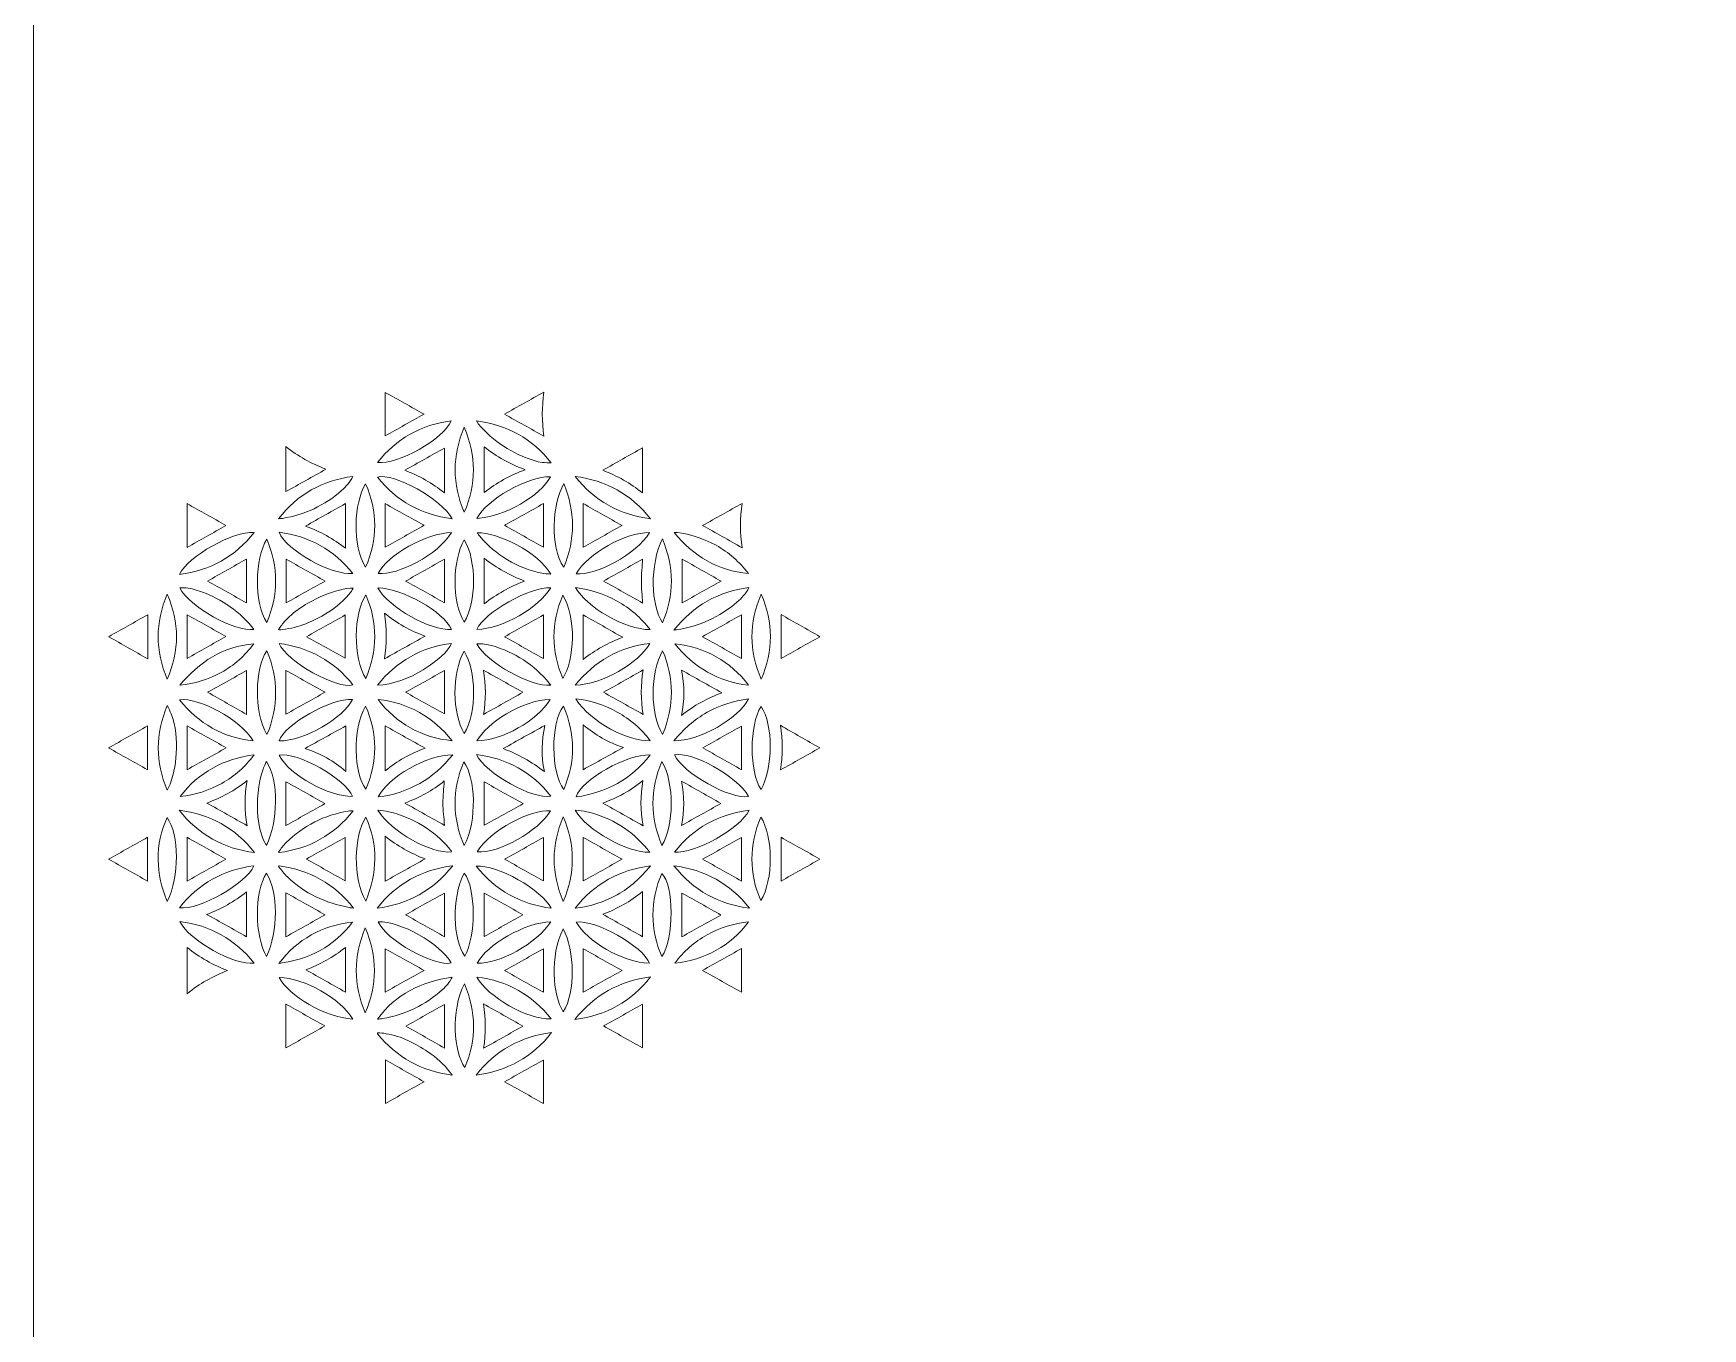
# Model space of a CAD drawing. Header units: millimetres. Extents: x -685 to 442, y -246 to 853.
# Drawn here: x -637.6 to -365.4, y -34.9 to 176.3 of the extents above; entities that cross this region are included whole.
import ezdxf

# ---------------------------------------------------------------- set-up
doc = ezdxf.new("R2010")
doc.units = ezdxf.units.MM
doc.header["$MEASUREMENT"] = 0
doc.layers.add('Layer 1', color=7, linetype='Continuous')

# ---------------------------------------------------------------- blocks, each defined once
blk = doc.blocks.new('block 220')
at = {"layer": 'Layer 1', "lineweight": 0}
for points, knots in [([(-580.26, 110.72), (-580.26, 113.1), (-580.26, 115.42), (-580.26, 117.8), (-578.13, 116.61), (-576.04, 115.45), (-573.91, 114.26), (-576.04, 113.07), (-578.13, 111.91), (-580.26, 110.72)], [0, 0, 0, 0, 1, 1, 1, 2, 2, 2, 3, 3, 3, 3]), ([(-560.81, 114.26), (-558.65, 115.45), (-556.56, 116.64), (-554.36, 117.86), (-554.73, 115.45), (-554.73, 113.1), (-554.36, 110.65), (-556.52, 111.88), (-558.65, 113.03), (-560.81, 114.26)], [0, 0, 0, 0, 1, 1, 1, 2, 2, 2, 3, 3, 3, 3]), ([(-581.52, 106.39), (-578.43, 110.26), (-574.44, 112.54), (-569.49, 113.17), (-570.75, 110.16), (-578.2, 105.96), (-581.52, 106.39)], [0, 0, 0, 0, 1, 1, 1, 2, 2, 2, 2]), ([(-567.36, 112.11), (-565.4, 107.44), (-565.37, 102.88), (-567.36, 98.25), (-569.35, 102.88), (-569.35, 107.48), (-567.36, 112.11)], [0, 0, 0, 0, 1, 1, 1, 2, 2, 2, 2]), ([(-565.37, 113.17), (-560.35, 112.51), (-556.29, 110.29), (-553.17, 106.32), (-554.16, 106.29), (-555.1, 106.42), (-555.96, 106.68), (-559.58, 107.81), (-562.64, 109.76), (-565.07, 112.7), (-565.17, 112.87), (-565.23, 113), (-565.37, 113.17)], [0, 0, 0, 0, 1, 1, 1, 2, 2, 2, 3, 3, 3, 4, 4, 4, 4]), ([(-596.44, 101.62), (-596.44, 104.07), (-596.44, 106.49), (-596.44, 108.97), (-594.45, 107.41), (-592.36, 106.19), (-589.93, 105.29), (-592.12, 104.04), (-594.25, 102.85), (-596.44, 101.62)], [0, 0, 0, 0, 1, 1, 1, 2, 2, 2, 3, 3, 3, 3]), ([(-564.1, 108.93), (-562.08, 107.31), (-559.91, 106.12), (-557.42, 105.2), (-559.91, 104.27), (-562.08, 103.08), (-564.1, 101.46), (-564.1, 103.97), (-564.1, 106.39), (-564.1, 108.93)], [0, 0, 0, 0, 1, 1, 1, 2, 2, 2, 3, 3, 3, 3]), ([(-570.58, 108.73), (-570.58, 106.29), (-570.58, 103.91), (-570.58, 101.42), (-572.58, 103.01), (-574.67, 104.2), (-577.07, 105.1), (-574.87, 106.32), (-572.74, 107.54), (-570.58, 108.73)], [0, 0, 0, 0, 1, 1, 1, 2, 2, 2, 3, 3, 3, 3]), ([(-538.28, 108.77), (-538.28, 106.32), (-538.28, 103.91), (-538.28, 101.42), (-540.27, 103.01), (-542.4, 104.2), (-544.79, 105.1), (-542.6, 106.35), (-540.47, 107.54), (-538.28, 108.77)], [0, 0, 0, 0, 1, 1, 1, 2, 2, 2, 3, 3, 3, 3]), ([(-585.51, 104.1), (-586.01, 103.14), (-586.64, 102.42), (-587.37, 101.79), (-590.16, 99.37), (-593.35, 97.85), (-597.01, 97.26), (-597.11, 97.26), (-597.21, 97.22), (-597.27, 97.22), (-597.37, 97.22), (-597.47, 97.22), (-597.67, 97.19), (-594.55, 101.19), (-590.53, 103.44), (-585.51, 104.1)], [0, 0, 0, 0, 1, 1, 1, 2, 2, 2, 3, 3, 3, 4, 4, 4, 5, 5, 5, 5]), ([(-569.35, 97.19), (-574.34, 97.85), (-578.4, 100.07), (-581.49, 103.97), (-578.93, 104.8), (-570.95, 100.33), (-569.35, 97.19)], [0, 0, 0, 0, 1, 1, 1, 2, 2, 2, 2]), ([(-565.3, 97.26), (-563.77, 100.27), (-557.09, 104.17), (-553.3, 104.04), (-554.93, 100.99), (-560.68, 97.52), (-565.3, 97.26)], [0, 0, 0, 0, 1, 1, 1, 2, 2, 2, 2]), ([(-536.98, 97.19), (-542.07, 97.85), (-546.12, 100.1), (-549.28, 104.1), (-544.23, 103.44), (-540.14, 101.19), (-536.98, 97.19)], [0, 0, 0, 0, 1, 1, 1, 2, 2, 2, 2]), ([(-583.45, 89.29), (-585.67, 92.86), (-585.38, 99.74), (-583.45, 102.91), (-581.52, 98.38), (-581.42, 93.85), (-583.45, 89.29)], [0, 0, 0, 0, 1, 1, 1, 2, 2, 2, 2]), ([(-551.14, 89.29), (-553.4, 92.82), (-553.03, 99.44), (-551.14, 102.95), (-549.25, 98.38), (-549.21, 93.88), (-551.14, 89.29)], [0, 0, 0, 0, 1, 1, 1, 2, 2, 2, 2]), ([(-612.56, 99.67), (-610.44, 98.48), (-608.34, 97.32), (-606.22, 96.1), (-608.34, 94.91), (-610.44, 93.72), (-612.56, 92.53), (-612.56, 94.94), (-612.56, 97.29), (-612.56, 99.67)], [0, 0, 0, 0, 1, 1, 1, 2, 2, 2, 3, 3, 3, 3]), ([(-586.74, 99.67), (-586.74, 97.22), (-586.74, 94.88), (-586.74, 92.39), (-588.73, 93.92), (-590.83, 95.14), (-593.25, 96), (-591.03, 97.26), (-588.9, 98.45), (-586.74, 99.67)], [0, 0, 0, 0, 1, 1, 1, 2, 2, 2, 3, 3, 3, 3]), ([(-580.26, 92.56), (-580.26, 94.94), (-580.26, 97.29), (-580.26, 99.67), (-578.13, 98.48), (-576.07, 97.32), (-573.91, 96.13), (-576.07, 94.91), (-578.13, 93.75), (-580.26, 92.56)], [0, 0, 0, 0, 1, 1, 1, 2, 2, 2, 3, 3, 3, 3]), ([(-560.78, 96.13), (-558.65, 97.32), (-556.56, 98.48), (-554.46, 99.67), (-554.46, 97.29), (-554.46, 94.97), (-554.46, 92.59), (-556.56, 93.75), (-558.65, 94.91), (-560.78, 96.13)], [0, 0, 0, 0, 1, 1, 1, 2, 2, 2, 3, 3, 3, 3]), ([(-541.63, 96.1), (-543.79, 94.91), (-545.86, 93.75), (-547.95, 92.59), (-547.95, 94.94), (-547.95, 97.26), (-547.95, 99.67), (-545.86, 98.48), (-543.79, 97.32), (-541.63, 96.1)], [0, 0, 0, 0, 1, 1, 1, 2, 2, 2, 3, 3, 3, 3]), ([(-528.51, 96.1), (-526.31, 97.32), (-524.22, 98.48), (-522.06, 99.7), (-522.42, 97.29), (-522.42, 94.91), (-522.06, 92.46), (-524.22, 93.72), (-526.34, 94.91), (-528.51, 96.1)], [0, 0, 0, 0, 1, 1, 1, 2, 2, 2, 3, 3, 3, 3]), ([(-601.6, 94.97), (-604.72, 91.04), (-608.77, 88.76), (-613.79, 88.13), (-612.33, 91.14), (-605.18, 95.17), (-601.6, 94.97)], [0, 0, 0, 0, 1, 1, 1, 2, 2, 2, 2]), ([(-599.57, 80.26), (-601.69, 83.76), (-601.5, 90.54), (-599.57, 93.88), (-597.64, 89.32), (-597.64, 84.82), (-599.57, 80.26)], [0, 0, 0, 0, 1, 1, 1, 2, 2, 2, 2]), ([(-585.51, 88.26), (-589.13, 88), (-596.24, 92), (-597.57, 95.01), (-592.65, 94.38), (-588.63, 92.16), (-585.51, 88.26)], [0, 0, 0, 0, 1, 1, 1, 2, 2, 2, 2]), ([(-569.45, 94.94), (-571.68, 91.3), (-578.16, 88), (-581.42, 88.26), (-579.82, 91.34), (-573.58, 94.88), (-569.45, 94.94)], [0, 0, 0, 0, 1, 1, 1, 2, 2, 2, 2]), ([(-567.36, 80.32), (-569.39, 83.7), (-569.35, 90.31), (-567.36, 93.78), (-565.3, 90.24), (-565.37, 83.66), (-567.36, 80.32)], [0, 0, 0, 0, 1, 1, 1, 2, 2, 2, 2]), ([(-565.23, 94.91), (-561.91, 94.97), (-555.33, 91.8), (-553.23, 88.16), (-553.77, 88.23), (-554.26, 88.23), (-554.73, 88.33), (-558.78, 89.22), (-562.18, 91.2), (-564.83, 94.35), (-564.97, 94.48), (-565.07, 94.68), (-565.17, 94.81), (-565.23, 94.84), (-565.23, 94.88), (-565.23, 94.91)], [0, 0, 0, 0, 1, 1, 1, 2, 2, 2, 3, 3, 3, 4, 4, 4, 5, 5, 5, 5]), ([(-537.15, 94.94), (-539.37, 91.34), (-545.86, 87.93), (-549.11, 88.23), (-547.28, 91.47), (-541, 95.07), (-537.15, 94.94)], [0, 0, 0, 0, 1, 1, 1, 2, 2, 2, 2]), ([(-535.05, 93.92), (-533.13, 89.32), (-533.09, 84.79), (-535.02, 80.22), (-536.95, 83.1), (-537.15, 89.68), (-535.05, 93.92)], [0, 0, 0, 0, 1, 1, 1, 2, 2, 2, 2]), ([(-521.03, 88.26), (-526.05, 88.72), (-529.97, 91.1), (-533.13, 94.94), (-532.06, 95.14), (-528.27, 93.98), (-526.31, 92.89), (-524.22, 91.7), (-522.46, 90.18), (-521.03, 88.26)], [0, 0, 0, 0, 1, 1, 1, 2, 2, 2, 3, 3, 3, 3]), ([(-602.89, 90.61), (-602.89, 88.19), (-602.89, 85.88), (-602.89, 83.5), (-605.02, 84.69), (-607.08, 85.85), (-609.24, 87.04), (-607.08, 88.23), (-605.02, 89.42), (-602.89, 90.61)], [0, 0, 0, 0, 1, 1, 1, 2, 2, 2, 3, 3, 3, 3]), ([(-596.41, 90.61), (-594.28, 89.42), (-592.19, 88.23), (-590.03, 87.04), (-592.19, 85.85), (-594.25, 84.69), (-596.41, 83.5), (-596.41, 85.88), (-596.41, 88.23), (-596.41, 90.61)], [0, 0, 0, 0, 1, 1, 1, 2, 2, 2, 3, 3, 3, 3]), ([(-570.58, 90.61), (-570.58, 88.23), (-570.58, 85.88), (-570.58, 83.5), (-572.71, 84.69), (-574.77, 85.85), (-576.93, 87.04), (-574.81, 88.23), (-572.71, 89.42), (-570.58, 90.61)], [0, 0, 0, 0, 1, 1, 1, 2, 2, 2, 3, 3, 3, 3]), ([(-564.1, 90.77), (-562.08, 89.15), (-559.91, 87.96), (-557.56, 87.04), (-559.91, 86.11), (-562.08, 84.92), (-564.1, 83.33), (-564.1, 85.81), (-564.1, 88.26), (-564.1, 90.77)], [0, 0, 0, 0, 1, 1, 1, 2, 2, 2, 3, 3, 3, 3]), ([(-544.66, 87.04), (-542.5, 88.26), (-540.4, 89.42), (-538.28, 90.61), (-538.34, 89.38), (-538.48, 88.19), (-538.48, 87.04), (-538.48, 85.85), (-538.34, 84.69), (-538.28, 83.46), (-540.4, 84.65), (-542.5, 85.85), (-544.66, 87.04)], [0, 0, 0, 0, 1, 1, 1, 2, 2, 2, 3, 3, 3, 4, 4, 4, 4]), ([(-531.83, 90.61), (-529.7, 89.42), (-527.61, 88.23), (-525.48, 87.04), (-527.61, 85.85), (-529.7, 84.69), (-531.83, 83.5), (-531.83, 85.88), (-531.83, 88.23), (-531.83, 90.61)], [0, 0, 0, 0, 1, 1, 1, 2, 2, 2, 3, 3, 3, 3]), ([(-615.79, 84.89), (-613.79, 80.26), (-613.79, 75.69), (-615.79, 71.06), (-617.78, 75.69), (-617.78, 80.26), (-615.79, 84.89)], [0, 0, 0, 0, 1, 1, 1, 2, 2, 2, 2]), ([(-613.76, 85.94), (-612.8, 85.98), (-611.93, 85.85), (-611.07, 85.58), (-607.45, 84.46), (-604.42, 82.47), (-601.99, 79.59), (-601.89, 79.46), (-601.79, 79.3), (-601.66, 79.16), (-604.75, 78.67), (-612.2, 82.84), (-613.76, 85.94)], [0, 0, 0, 0, 1, 1, 1, 2, 2, 2, 3, 3, 3, 4, 4, 4, 4]), ([(-597.64, 79.16), (-597.27, 79.63), (-596.98, 80.12), (-596.58, 80.55), (-594.81, 82.44), (-592.65, 83.7), (-590.29, 84.69), (-588.57, 85.42), (-586.8, 85.88), (-585.47, 85.91), (-585.57, 85.71), (-585.67, 85.55), (-585.77, 85.42), (-586.84, 83.93), (-588.2, 82.8), (-589.73, 81.84), (-591.96, 80.45), (-594.35, 79.46), (-597.01, 79.13), (-597.17, 79.1), (-597.37, 79.1), (-597.54, 79.1), (-597.57, 79.1), (-597.61, 79.13), (-597.64, 79.16)], [0, 0, 0, 0, 1, 1, 1, 2, 2, 2, 3, 3, 3, 4, 4, 4, 5, 5, 5, 6, 6, 6, 7, 7, 7, 8, 8, 8, 8]), ([(-583.41, 71.13), (-585.57, 74.63), (-585.41, 81.74), (-583.41, 84.79), (-581.42, 80.22), (-581.55, 75.72), (-583.41, 71.13)], [0, 0, 0, 0, 1, 1, 1, 2, 2, 2, 2]), ([(-581.45, 85.94), (-577.3, 85.75), (-570.88, 82.14), (-569.42, 79.16), (-572.91, 78.93), (-579.66, 82.7), (-581.45, 85.94)], [0, 0, 0, 0, 1, 1, 1, 2, 2, 2, 2]), ([(-553.27, 85.94), (-555.13, 82.74), (-561.05, 79.3), (-565.33, 79.13), (-564.04, 81.98), (-556.69, 86.11), (-553.27, 85.94)], [0, 0, 0, 0, 1, 1, 1, 2, 2, 2, 2]), ([(-551.27, 84.75), (-549.05, 81.12), (-549.38, 74.24), (-551.27, 71.16), (-553.23, 75.69), (-553.23, 80.19), (-551.27, 84.75)], [0, 0, 0, 0, 1, 1, 1, 2, 2, 2, 2]), ([(-537.05, 79.13), (-541.14, 79.1), (-547.48, 82.84), (-549.21, 85.98), (-546.79, 85.65), (-544.53, 84.95), (-542.43, 83.79), (-540.3, 82.6), (-538.58, 81.05), (-537.05, 79.13)], [0, 0, 0, 0, 1, 1, 1, 2, 2, 2, 3, 3, 3, 3]), ([(-520.93, 85.98), (-521.46, 84.99), (-522.12, 84.26), (-522.89, 83.6), (-525.71, 81.18), (-529, 79.66), (-532.73, 79.1), (-532.83, 79.06), (-532.96, 79.1), (-533.16, 79.06), (-530, 83.03), (-525.98, 85.32), (-520.93, 85.98)], [0, 0, 0, 0, 1, 1, 1, 2, 2, 2, 3, 3, 3, 4, 4, 4, 4]), ([(-518.93, 71.06), (-520.96, 75.69), (-520.93, 80.26), (-518.93, 84.89), (-516.94, 80.29), (-516.94, 75.72), (-518.93, 71.06)], [0, 0, 0, 0, 1, 1, 1, 2, 2, 2, 2]), ([(-573.74, 78.07), (-575.97, 76.82), (-578.13, 75.62), (-580.36, 74.37), (-579.99, 76.85), (-579.99, 79.26), (-580.39, 81.81), (-578.33, 80.19), (-576.2, 78.93), (-573.74, 78.07)], [0, 0, 0, 0, 1, 1, 1, 2, 2, 2, 3, 3, 3, 3]), ([(-618.98, 81.55), (-618.98, 79.13), (-618.98, 76.78), (-618.98, 74.37), (-621.11, 75.56), (-623.17, 76.75), (-625.33, 77.97), (-623.2, 79.16), (-621.14, 80.35), (-618.98, 81.55)], [0, 0, 0, 0, 1, 1, 1, 2, 2, 2, 3, 3, 3, 3]), ([(-612.56, 81.55), (-610.44, 80.35), (-608.34, 79.2), (-606.22, 78.01), (-608.34, 76.82), (-610.44, 75.62), (-612.56, 74.43), (-612.56, 76.78), (-612.56, 79.13), (-612.56, 81.55)], [0, 0, 0, 0, 1, 1, 1, 2, 2, 2, 3, 3, 3, 3]), ([(-586.77, 74.47), (-588.87, 75.62), (-590.93, 76.78), (-593.09, 77.97), (-590.96, 79.16), (-588.9, 80.32), (-586.77, 81.51), (-586.77, 79.16), (-586.77, 76.85), (-586.77, 74.47)], [0, 0, 0, 0, 1, 1, 1, 2, 2, 2, 3, 3, 3, 3]), ([(-554.46, 74.4), (-556.59, 75.59), (-558.65, 76.75), (-560.78, 77.97), (-558.65, 79.16), (-556.59, 80.32), (-554.46, 81.51), (-554.46, 79.13), (-554.46, 76.82), (-554.46, 74.4)], [0, 0, 0, 0, 1, 1, 1, 2, 2, 2, 3, 3, 3, 3]), ([(-547.95, 81.51), (-545.82, 80.32), (-543.73, 79.13), (-541.53, 77.87), (-543.89, 76.98), (-545.99, 75.82), (-547.95, 74.27), (-547.95, 76.72), (-547.95, 79.1), (-547.95, 81.51)], [0, 0, 0, 0, 1, 1, 1, 2, 2, 2, 3, 3, 3, 3]), ([(-528.51, 77.97), (-526.38, 79.16), (-524.28, 80.35), (-522.16, 81.55), (-522.16, 79.16), (-522.16, 76.82), (-522.16, 74.4), (-524.28, 75.59), (-526.38, 76.78), (-528.51, 77.97)], [0, 0, 0, 0, 1, 1, 1, 2, 2, 2, 3, 3, 3, 3]), ([(-515.71, 74.4), (-515.71, 76.82), (-515.71, 79.16), (-515.71, 81.58), (-513.58, 80.39), (-511.49, 79.2), (-509.36, 77.97), (-511.52, 76.78), (-513.58, 75.59), (-515.71, 74.4)], [0, 0, 0, 0, 1, 1, 1, 2, 2, 2, 3, 3, 3, 3]), ([(-613.73, 70.07), (-610.57, 73.81), (-606.75, 76.39), (-601.69, 76.82), (-603.12, 74.86), (-604.89, 73.31), (-606.98, 72.15), (-609.07, 70.99), (-611.33, 70.3), (-613.73, 70.07)], [0, 0, 0, 0, 1, 1, 1, 2, 2, 2, 3, 3, 3, 3]), ([(-597.57, 76.88), (-592.62, 76.22), (-588.6, 74), (-585.51, 70.1), (-588.17, 69.37), (-596.28, 73.9), (-597.57, 76.88)], [0, 0, 0, 0, 1, 1, 1, 2, 2, 2, 2]), ([(-581.52, 70.07), (-578.36, 73.97), (-574.37, 76.25), (-569.42, 76.88), (-570.62, 74.3), (-576.53, 70.23), (-581.52, 70.07)], [0, 0, 0, 0, 1, 1, 1, 2, 2, 2, 2]), ([(-565.33, 76.82), (-564.47, 76.85), (-563.67, 76.75), (-562.87, 76.52), (-559.12, 75.43), (-555.96, 73.41), (-553.5, 70.4), (-553.43, 70.3), (-553.37, 70.2), (-553.27, 70.07), (-556.46, 69.7), (-563.7, 73.77), (-565.33, 76.82)], [0, 0, 0, 0, 1, 1, 1, 2, 2, 2, 3, 3, 3, 4, 4, 4, 4]), ([(-537.11, 76.88), (-538.84, 73.67), (-544.86, 70.2), (-549.25, 70.07), (-546.12, 73.97), (-542.13, 76.25), (-537.11, 76.88)], [0, 0, 0, 0, 1, 1, 1, 2, 2, 2, 2]), ([(-520.99, 70.07), (-525.98, 70.6), (-529.9, 72.98), (-533.03, 76.82), (-528.04, 76.25), (-524.02, 74), (-520.99, 70.07)], [0, 0, 0, 0, 1, 1, 1, 2, 2, 2, 2]), ([(-599.57, 75.69), (-597.61, 71.13), (-597.67, 66.56), (-599.53, 62), (-601.73, 65.9), (-601.5, 72.65), (-599.57, 75.69)], [0, 0, 0, 0, 1, 1, 1, 2, 2, 2, 2]), ([(-567.36, 62.16), (-569.32, 65.47), (-569.45, 71.92), (-567.39, 75.62), (-565.4, 72.45), (-565.27, 65.73), (-567.36, 62.16)], [0, 0, 0, 0, 1, 1, 1, 2, 2, 2, 2]), ([(-535.02, 75.69), (-533.09, 71.19), (-533.09, 66.66), (-535.02, 62.03), (-537.08, 65.3), (-537.08, 72.09), (-535.02, 75.69)], [0, 0, 0, 0, 1, 1, 1, 2, 2, 2, 2]), ([(-602.86, 72.45), (-602.86, 70.03), (-602.86, 67.72), (-602.86, 65.3), (-604.99, 66.5), (-607.05, 67.69), (-609.21, 68.91), (-607.08, 70.1), (-604.99, 71.26), (-602.86, 72.45)], [0, 0, 0, 0, 1, 1, 1, 2, 2, 2, 3, 3, 3, 3]), ([(-596.44, 72.48), (-594.28, 71.26), (-592.22, 70.1), (-590.06, 68.91), (-592.19, 67.72), (-594.28, 66.56), (-596.44, 65.34), (-596.44, 67.75), (-596.44, 70.07), (-596.44, 72.48)], [0, 0, 0, 0, 1, 1, 1, 2, 2, 2, 3, 3, 3, 3]), ([(-576.93, 68.91), (-574.81, 70.1), (-572.71, 71.26), (-570.58, 72.45), (-570.58, 70.07), (-570.58, 67.75), (-570.58, 65.37), (-572.71, 66.56), (-574.81, 67.72), (-576.93, 68.91)], [0, 0, 0, 0, 1, 1, 1, 2, 2, 2, 3, 3, 3, 3]), ([(-564.24, 72.52), (-562.04, 71.29), (-559.95, 70.1), (-557.79, 68.91), (-559.91, 67.72), (-562.01, 66.53), (-564.2, 65.3), (-563.84, 67.72), (-563.8, 70.07), (-564.24, 72.52)], [0, 0, 0, 0, 1, 1, 1, 2, 2, 2, 3, 3, 3, 3]), ([(-538.21, 65.3), (-540.4, 66.53), (-542.5, 67.72), (-544.66, 68.91), (-542.5, 70.1), (-540.4, 71.29), (-538.21, 72.55), (-538.58, 70.1), (-538.58, 67.72), (-538.21, 65.3)], [0, 0, 0, 0, 1, 1, 1, 2, 2, 2, 3, 3, 3, 3]), ([(-525.35, 68.81), (-527.77, 67.95), (-529.9, 66.76), (-531.93, 65.14), (-531.43, 67.62), (-531.43, 70.03), (-531.93, 72.52), (-529.74, 71.29), (-527.57, 70.07), (-525.35, 68.81)], [0, 0, 0, 0, 1, 1, 1, 2, 2, 2, 3, 3, 3, 3]), ([(-601.76, 60.97), (-606.71, 61.5), (-610.67, 63.82), (-613.79, 67.69), (-610.67, 68.08), (-603.92, 64.58), (-601.76, 60.97)], [0, 0, 0, 0, 1, 1, 1, 2, 2, 2, 2]), ([(-615.79, 52.97), (-617.78, 57.57), (-617.75, 62.1), (-615.79, 66.73), (-615.56, 66.23), (-615.32, 65.83), (-615.16, 65.4), (-614.36, 63.32), (-614.19, 61.17), (-614.33, 58.95), (-614.42, 56.97), (-614.79, 55.05), (-615.62, 53.27), (-615.69, 53.2), (-615.72, 53.13), (-615.79, 52.97)], [0, 0, 0, 0, 1, 1, 1, 2, 2, 2, 3, 3, 3, 4, 4, 4, 5, 5, 5, 5]), ([(-585.57, 67.75), (-587.1, 64.71), (-593.49, 60.94), (-597.54, 60.97), (-596.78, 63.62), (-589.03, 67.98), (-585.57, 67.75)], [0, 0, 0, 0, 1, 1, 1, 2, 2, 2, 2]), ([(-583.45, 66.66), (-581.45, 62.1), (-581.49, 57.63), (-583.41, 53.1), (-585.34, 55.65), (-585.67, 62.76), (-583.45, 66.66)], [0, 0, 0, 0, 1, 1, 1, 2, 2, 2, 2]), ([(-581.42, 67.75), (-576.43, 67.19), (-572.45, 64.88), (-569.35, 61.01), (-574.37, 61.53), (-578.4, 63.78), (-581.42, 67.75)], [0, 0, 0, 0, 1, 1, 1, 2, 2, 2, 2]), ([(-553.33, 67.75), (-555.43, 64.25), (-561.21, 61.07), (-565.3, 60.97), (-563.7, 63.88), (-557.99, 67.62), (-553.33, 67.75)], [0, 0, 0, 0, 1, 1, 1, 2, 2, 2, 2]), ([(-551.17, 66.66), (-549.25, 62.13), (-549.18, 57.6), (-551.14, 53.07), (-553.27, 55.81), (-553.3, 63.88), (-551.17, 66.66)], [0, 0, 0, 0, 1, 1, 1, 2, 2, 2, 2]), ([(-537.05, 61.01), (-540.57, 60.87), (-546.69, 63.95), (-549.18, 67.82), (-546.72, 67.62), (-544.49, 66.83), (-542.4, 65.67), (-540.34, 64.48), (-538.48, 63.02), (-537.05, 61.01)], [0, 0, 0, 0, 1, 1, 1, 2, 2, 2, 3, 3, 3, 3]), ([(-521.03, 67.82), (-522.62, 64.61), (-529, 60.94), (-533.16, 61.01), (-531.6, 62.89), (-529.87, 64.44), (-527.77, 65.64), (-525.68, 66.79), (-523.45, 67.52), (-521.03, 67.82)], [0, 0, 0, 0, 1, 1, 1, 2, 2, 2, 3, 3, 3, 3]), ([(-518.97, 53.03), (-520.89, 55.98), (-520.89, 63.52), (-518.97, 66.59), (-516.94, 63.78), (-517, 56.44), (-518.97, 53.03)], [0, 0, 0, 0, 1, 1, 1, 2, 2, 2, 2]), ([(-619.01, 56.28), (-621.14, 57.47), (-623.2, 58.62), (-625.36, 59.85), (-623.23, 61.04), (-621.14, 62.23), (-619.01, 63.42), (-619.01, 61.04), (-619.01, 58.69), (-619.01, 56.28)], [0, 0, 0, 0, 1, 1, 1, 2, 2, 2, 3, 3, 3, 3]), ([(-612.56, 56.28), (-612.56, 58.69), (-612.56, 61.04), (-612.56, 63.42), (-610.44, 62.23), (-608.34, 61.07), (-606.18, 59.85), (-608.34, 58.62), (-610.44, 57.47), (-612.56, 56.28)], [0, 0, 0, 0, 1, 1, 1, 2, 2, 2, 3, 3, 3, 3]), ([(-586.67, 63.42), (-586.67, 60.94), (-586.67, 58.49), (-586.67, 56.01), (-588.63, 57.73), (-590.83, 58.89), (-593.32, 59.75), (-591.06, 61.01), (-588.9, 62.2), (-586.67, 63.42)], [0, 0, 0, 0, 1, 1, 1, 2, 2, 2, 3, 3, 3, 3]), ([(-573.71, 59.78), (-576.17, 58.95), (-578.3, 57.7), (-580.26, 56.08), (-580.26, 58.56), (-580.26, 60.97), (-580.26, 63.45), (-578.1, 62.2), (-575.94, 61.01), (-573.71, 59.78)], [0, 0, 0, 0, 1, 1, 1, 2, 2, 2, 3, 3, 3, 3]), ([(-554.3, 55.98), (-556.39, 57.57), (-558.59, 58.82), (-561.01, 59.72), (-558.72, 61.01), (-556.52, 62.23), (-554.23, 63.49), (-554.76, 61.01), (-554.83, 58.56), (-554.3, 55.98)], [0, 0, 0, 0, 1, 1, 1, 2, 2, 2, 3, 3, 3, 3]), ([(-547.98, 63.59), (-545.99, 61.96), (-543.89, 60.71), (-541.4, 59.91), (-543.63, 58.69), (-545.79, 57.5), (-547.98, 56.28), (-547.98, 58.72), (-547.98, 61.1), (-547.98, 63.59)], [0, 0, 0, 0, 1, 1, 1, 2, 2, 2, 3, 3, 3, 3]), ([(-522.16, 56.28), (-524.28, 57.47), (-526.34, 58.66), (-528.47, 59.85), (-526.34, 61.04), (-524.28, 62.2), (-522.16, 63.39), (-522.16, 61.01), (-522.16, 58.69), (-522.16, 56.28)], [0, 0, 0, 0, 1, 1, 1, 2, 2, 2, 3, 3, 3, 3]), ([(-509.36, 59.85), (-511.52, 58.62), (-513.61, 57.47), (-515.81, 56.24), (-515.41, 58.69), (-515.38, 61.04), (-515.81, 63.52), (-513.61, 62.23), (-511.52, 61.04), (-509.36, 59.85)], [0, 0, 0, 0, 1, 1, 1, 2, 2, 2, 3, 3, 3, 3]), ([(-613.69, 51.91), (-610.67, 55.88), (-606.58, 58.06), (-601.63, 58.72), (-603.06, 56.77), (-604.79, 55.22), (-606.91, 54.06), (-609.01, 52.87), (-611.27, 52.17), (-613.69, 51.91)], [0, 0, 0, 0, 1, 1, 1, 2, 2, 2, 3, 3, 3, 3]), ([(-599.63, 57.63), (-597.54, 54.49), (-597.77, 47.77), (-599.6, 43.94), (-599.7, 44.14), (-599.83, 44.27), (-599.9, 44.43), (-600.56, 45.72), (-600.86, 47.11), (-601, 48.57), (-601.23, 51.21), (-601.03, 53.83), (-600.17, 56.37), (-600.07, 56.67), (-599.93, 56.97), (-599.8, 57.27), (-599.77, 57.37), (-599.7, 57.5), (-599.63, 57.63)], [0, 0, 0, 0, 1, 1, 1, 2, 2, 2, 3, 3, 3, 4, 4, 4, 5, 5, 5, 6, 6, 6, 6]), ([(-585.57, 51.91), (-589.46, 51.94), (-595.71, 55.25), (-597.57, 58.66), (-594.62, 59.25), (-586.64, 54.75), (-585.57, 51.91)], [0, 0, 0, 0, 1, 1, 1, 2, 2, 2, 2]), ([(-569.25, 58.69), (-572.41, 54.79), (-576.4, 52.47), (-581.39, 51.84), (-579.82, 55.02), (-573.44, 58.76), (-569.25, 58.69)], [0, 0, 0, 0, 1, 1, 1, 2, 2, 2, 2]), ([(-567.39, 43.9), (-569.32, 48.5), (-569.39, 53), (-567.43, 57.57), (-565.57, 55.02), (-565.17, 48.04), (-567.39, 43.9)], [0, 0, 0, 0, 1, 1, 1, 2, 2, 2, 2]), ([(-565.37, 58.76), (-560.38, 58.09), (-556.33, 55.94), (-553.27, 51.98), (-556.16, 51.35), (-563.84, 55.65), (-565.37, 58.76)], [0, 0, 0, 0, 1, 1, 1, 2, 2, 2, 2]), ([(-537.05, 58.69), (-540.14, 54.75), (-544.16, 52.54), (-549.11, 51.84), (-548.25, 54.65), (-540.8, 58.89), (-537.05, 58.69)], [0, 0, 0, 0, 1, 1, 1, 2, 2, 2, 2]), ([(-535.12, 57.63), (-533.06, 54.13), (-533.16, 47.11), (-535.12, 43.94), (-537.05, 48.5), (-537.11, 53.03), (-535.12, 57.63)], [0, 0, 0, 0, 1, 1, 1, 2, 2, 2, 2]), ([(-533.06, 58.69), (-530.23, 59.32), (-522.95, 55.25), (-520.99, 51.94), (-523.89, 51.35), (-531.66, 55.68), (-533.06, 58.69)], [0, 0, 0, 0, 1, 1, 1, 2, 2, 2, 2]), ([(-602.79, 54.52), (-603.22, 52.01), (-603.22, 49.63), (-602.76, 47.15), (-604.95, 48.4), (-607.11, 49.59), (-609.34, 50.85), (-606.95, 51.71), (-604.79, 52.87), (-602.79, 54.52)], [0, 0, 0, 0, 1, 1, 1, 2, 2, 2, 3, 3, 3, 3]), ([(-577.07, 50.85), (-574.64, 51.71), (-572.51, 52.87), (-570.62, 54.46), (-570.72, 53.23), (-570.85, 52.01), (-570.85, 50.82), (-570.85, 49.63), (-570.68, 48.44), (-570.58, 47.21), (-572.71, 48.4), (-574.84, 49.59), (-577.07, 50.85)], [0, 0, 0, 0, 1, 1, 1, 2, 2, 2, 3, 3, 3, 4, 4, 4, 4]), ([(-544.79, 50.85), (-542.37, 51.71), (-540.2, 52.84), (-538.24, 54.52), (-538.64, 52.04), (-538.68, 49.66), (-538.21, 47.15), (-540.44, 48.4), (-542.56, 49.59), (-544.79, 50.85)], [0, 0, 0, 0, 1, 1, 1, 2, 2, 2, 3, 3, 3, 3]), ([(-596.44, 54.32), (-594.32, 53.13), (-592.22, 51.98), (-590.09, 50.75), (-592.22, 49.56), (-594.32, 48.37), (-596.44, 47.18), (-596.44, 49.59), (-596.44, 51.94), (-596.44, 54.32)], [0, 0, 0, 0, 1, 1, 1, 2, 2, 2, 3, 3, 3, 3]), ([(-564.1, 47.25), (-564.1, 49.63), (-564.1, 51.94), (-564.1, 54.29), (-561.98, 53.1), (-559.91, 51.98), (-557.75, 50.75), (-559.88, 49.56), (-561.98, 48.44), (-564.1, 47.25)], [0, 0, 0, 0, 1, 1, 1, 2, 2, 2, 3, 3, 3, 3]), ([(-531.96, 54.42), (-529.77, 53.2), (-527.67, 52.01), (-525.51, 50.78), (-527.67, 49.56), (-529.77, 48.4), (-531.93, 47.18), (-531.5, 49.59), (-531.4, 51.94), (-531.96, 54.42)], [0, 0, 0, 0, 1, 1, 1, 2, 2, 2, 3, 3, 3, 3]), ([(-601.56, 42.78), (-606.65, 43.41), (-610.7, 45.72), (-613.86, 49.69), (-608.77, 49.03), (-604.72, 46.78), (-601.56, 42.78)], [0, 0, 0, 0, 1, 1, 1, 2, 2, 2, 2]), ([(-585.47, 49.59), (-588.6, 45.62), (-592.62, 43.41), (-597.54, 42.78), (-597.57, 42.81), (-597.61, 42.85), (-597.64, 42.88), (-597.24, 43.41), (-596.88, 43.97), (-596.41, 44.4), (-593.58, 47.15), (-590.19, 48.9), (-586.27, 49.53), (-586.04, 49.59), (-585.81, 49.59), (-585.47, 49.59)], [0, 0, 0, 0, 1, 1, 1, 2, 2, 2, 3, 3, 3, 4, 4, 4, 5, 5, 5, 5]), ([(-569.45, 42.88), (-572.61, 42.55), (-579.23, 46.02), (-581.45, 49.66), (-580.79, 49.59), (-580.22, 49.56), (-579.66, 49.43), (-575.67, 48.47), (-572.35, 46.48), (-569.72, 43.34), (-569.62, 43.21), (-569.55, 43.08), (-569.45, 42.95), (-569.45, 42.95), (-569.45, 42.91), (-569.45, 42.88)], [0, 0, 0, 0, 1, 1, 1, 2, 2, 2, 3, 3, 3, 4, 4, 4, 5, 5, 5, 5]), ([(-565.27, 42.88), (-563.11, 46.48), (-556.52, 49.86), (-553.3, 49.56), (-555.2, 46.29), (-561.74, 42.61), (-565.27, 42.88)], [0, 0, 0, 0, 1, 1, 1, 2, 2, 2, 2]), ([(-537.11, 42.81), (-540.87, 42.75), (-547.32, 46.39), (-549.25, 49.66), (-548.58, 49.59), (-547.95, 49.56), (-547.38, 49.43), (-543.33, 48.47), (-540.01, 46.39), (-537.38, 43.18), (-537.28, 43.08), (-537.21, 42.98), (-537.11, 42.81)], [0, 0, 0, 0, 1, 1, 1, 2, 2, 2, 3, 3, 3, 4, 4, 4, 4]), ([(-533.09, 42.85), (-529.97, 46.78), (-525.91, 49.03), (-520.89, 49.69), (-522.39, 46.68), (-529.74, 42.55), (-533.09, 42.85)], [0, 0, 0, 0, 1, 1, 1, 2, 2, 2, 2]), ([(-615.82, 48.5), (-613.83, 45.59), (-613.76, 38.91), (-615.79, 34.81), (-616.75, 37.02), (-617.25, 39.27), (-617.28, 41.62), (-617.32, 44.04), (-616.78, 46.29), (-615.82, 48.5)], [0, 0, 0, 0, 1, 1, 1, 2, 2, 2, 3, 3, 3, 3]), ([(-583.41, 34.87), (-585.64, 38.51), (-585.34, 45.53), (-583.41, 48.54), (-581.35, 43.94), (-581.59, 39.47), (-583.41, 34.87)], [0, 0, 0, 0, 1, 1, 1, 2, 2, 2, 2]), ([(-551.21, 34.78), (-553.2, 39.44), (-553.2, 43.97), (-551.21, 48.6), (-549.25, 43.97), (-549.25, 39.44), (-551.21, 34.78)], [0, 0, 0, 0, 1, 1, 1, 2, 2, 2, 2]), ([(-519, 34.94), (-520.99, 39.44), (-520.89, 43.97), (-519, 48.57), (-516.97, 45.33), (-516.91, 38.41), (-519, 34.94)], [0, 0, 0, 0, 1, 1, 1, 2, 2, 2, 2]), ([(-619.01, 38.12), (-621.14, 39.31), (-623.2, 40.5), (-625.36, 41.69), (-623.23, 42.88), (-621.14, 44.07), (-619.01, 45.26), (-619.01, 42.88), (-619.01, 40.53), (-619.01, 38.12)], [0, 0, 0, 0, 1, 1, 1, 2, 2, 2, 3, 3, 3, 3]), ([(-606.22, 41.69), (-608.38, 40.5), (-610.44, 39.31), (-612.56, 38.12), (-612.56, 40.5), (-612.56, 42.85), (-612.56, 45.26), (-610.44, 44.07), (-608.34, 42.88), (-606.22, 41.69)], [0, 0, 0, 0, 1, 1, 1, 2, 2, 2, 3, 3, 3, 3]), ([(-586.77, 38.15), (-588.87, 39.34), (-590.96, 40.5), (-593.09, 41.72), (-590.96, 42.91), (-588.9, 44.07), (-586.77, 45.23), (-586.77, 42.85), (-586.77, 40.53), (-586.77, 38.15)], [0, 0, 0, 0, 1, 1, 1, 2, 2, 2, 3, 3, 3, 3]), ([(-580.26, 45.43), (-578.26, 43.87), (-576.17, 42.65), (-573.74, 41.75), (-575.97, 40.5), (-578.06, 39.31), (-580.26, 38.12), (-580.26, 40.56), (-580.26, 42.95), (-580.26, 45.43)], [0, 0, 0, 0, 1, 1, 1, 2, 2, 2, 3, 3, 3, 3]), ([(-560.78, 41.69), (-558.65, 42.88), (-556.56, 44.04), (-554.46, 45.23), (-554.46, 42.85), (-554.46, 40.53), (-554.46, 38.15), (-556.56, 39.34), (-558.65, 40.5), (-560.78, 41.69)], [0, 0, 0, 0, 1, 1, 1, 2, 2, 2, 3, 3, 3, 3]), ([(-547.95, 38.15), (-547.95, 40.53), (-547.95, 42.85), (-547.95, 45.23), (-545.86, 44.04), (-543.76, 42.88), (-541.63, 41.69), (-543.76, 40.5), (-545.82, 39.34), (-547.95, 38.15)], [0, 0, 0, 0, 1, 1, 1, 2, 2, 2, 3, 3, 3, 3]), ([(-528.51, 41.69), (-526.34, 42.88), (-524.28, 44.07), (-522.16, 45.23), (-522.16, 42.85), (-522.16, 40.5), (-522.16, 38.12), (-524.28, 39.34), (-526.34, 40.5), (-528.51, 41.69)], [0, 0, 0, 0, 1, 1, 1, 2, 2, 2, 3, 3, 3, 3]), ([(-509.36, 41.69), (-511.52, 40.5), (-513.58, 39.31), (-515.71, 38.12), (-515.71, 40.5), (-515.71, 42.85), (-515.71, 45.26), (-513.58, 44.07), (-511.52, 42.91), (-509.36, 41.69)], [0, 0, 0, 0, 1, 1, 1, 2, 2, 2, 3, 3, 3, 3]), ([(-613.79, 33.78), (-610.7, 37.72), (-606.65, 39.94), (-601.66, 40.63), (-602.89, 37.72), (-610.6, 33.35), (-613.79, 33.78)], [0, 0, 0, 0, 1, 1, 1, 2, 2, 2, 2]), ([(-599.6, 25.81), (-601.56, 29.19), (-601.63, 36.26), (-599.63, 39.41), (-597.67, 36.43), (-597.67, 29.88), (-599.6, 25.81)], [0, 0, 0, 0, 1, 1, 1, 2, 2, 2, 2]), ([(-597.54, 40.6), (-592.59, 39.94), (-588.57, 37.69), (-585.41, 33.72), (-585.71, 33.75), (-585.91, 33.75), (-586.11, 33.82), (-589.96, 34.51), (-593.39, 36.1), (-596.21, 38.81), (-596.74, 39.31), (-597.17, 39.94), (-597.64, 40.5), (-597.64, 40.53), (-597.61, 40.56), (-597.54, 40.6)], [0, 0, 0, 0, 1, 1, 1, 2, 2, 2, 3, 3, 3, 4, 4, 4, 5, 5, 5, 5]), ([(-569.25, 40.63), (-572.41, 36.59), (-576.5, 34.38), (-581.59, 33.68), (-578.43, 37.69), (-574.34, 39.97), (-569.25, 40.63)], [0, 0, 0, 0, 1, 1, 1, 2, 2, 2, 2]), ([(-567.29, 25.88), (-569.19, 28.72), (-569.55, 35.07), (-567.36, 39.44), (-565.43, 36.79), (-565.4, 29.22), (-567.29, 25.88)], [0, 0, 0, 0, 1, 1, 1, 2, 2, 2, 2]), ([(-553.17, 33.68), (-558.19, 34.38), (-562.27, 36.59), (-565.4, 40.56), (-561.98, 40.83), (-554.66, 36.69), (-553.17, 33.68)], [0, 0, 0, 0, 1, 1, 1, 2, 2, 2, 2]), ([(-549.28, 33.68), (-546.29, 37.65), (-541.9, 40.03), (-537.01, 40.6), (-538.54, 38.68), (-540.3, 37.09), (-542.4, 35.9), (-544.53, 34.71), (-546.82, 34.01), (-549.28, 33.68)], [0, 0, 0, 0, 1, 1, 1, 2, 2, 2, 3, 3, 3, 3]), ([(-535.12, 25.81), (-537.11, 30.21), (-537.08, 34.97), (-535.15, 39.37), (-533.16, 37.55), (-533.13, 28.66), (-535.12, 25.81)], [0, 0, 0, 0, 1, 1, 1, 2, 2, 2, 2]), ([(-520.83, 33.68), (-525.91, 34.35), (-530, 36.59), (-533.16, 40.63), (-528.11, 39.97), (-524.02, 37.72), (-520.83, 33.68)], [0, 0, 0, 0, 1, 1, 1, 2, 2, 2, 2]), ([(-602.89, 36.36), (-602.89, 33.88), (-602.89, 31.5), (-602.89, 29.05), (-605.05, 30.28), (-607.18, 31.47), (-609.37, 32.69), (-606.98, 33.58), (-604.85, 34.78), (-602.89, 36.36)], [0, 0, 0, 0, 1, 1, 1, 2, 2, 2, 3, 3, 3, 3]), ([(-596.44, 29.05), (-596.44, 31.47), (-596.44, 33.78), (-596.44, 36.2), (-594.28, 35.01), (-592.19, 33.82), (-590.06, 32.63), (-592.19, 31.43), (-594.28, 30.24), (-596.44, 29.05)], [0, 0, 0, 0, 1, 1, 1, 2, 2, 2, 3, 3, 3, 3]), ([(-570.58, 36.16), (-570.58, 33.78), (-570.58, 31.47), (-570.58, 29.05), (-572.71, 30.24), (-574.77, 31.4), (-576.93, 32.63), (-574.81, 33.82), (-572.74, 34.97), (-570.58, 36.16)], [0, 0, 0, 0, 1, 1, 1, 2, 2, 2, 3, 3, 3, 3]), ([(-564.1, 29.09), (-564.1, 31.5), (-564.1, 33.82), (-564.1, 36.16), (-561.98, 34.97), (-559.91, 33.82), (-557.79, 32.63), (-559.91, 31.43), (-561.98, 30.28), (-564.1, 29.09)], [0, 0, 0, 0, 1, 1, 1, 2, 2, 2, 3, 3, 3, 3]), ([(-538.28, 29.05), (-540.44, 30.28), (-542.6, 31.47), (-544.79, 32.72), (-542.4, 33.58), (-540.27, 34.81), (-538.28, 36.4), (-538.28, 33.88), (-538.28, 31.5), (-538.28, 29.05)], [0, 0, 0, 0, 1, 1, 1, 2, 2, 2, 3, 3, 3, 3]), ([(-531.86, 29.05), (-531.86, 31.43), (-531.86, 33.78), (-531.86, 36.16), (-529.74, 34.97), (-527.64, 33.82), (-525.51, 32.59), (-527.64, 31.43), (-529.74, 30.24), (-531.86, 29.05)], [0, 0, 0, 0, 1, 1, 1, 2, 2, 2, 3, 3, 3, 3]), ([(-613.73, 31.53), (-608.74, 30.91), (-604.75, 28.62), (-601.63, 24.75), (-604.82, 24.29), (-612.2, 28.42), (-613.73, 31.53)], [0, 0, 0, 0, 1, 1, 1, 2, 2, 2, 2]), ([(-585.57, 31.43), (-588.6, 27.5), (-592.65, 25.32), (-597.61, 24.69), (-594.55, 28.62), (-590.56, 30.91), (-585.57, 31.43)], [0, 0, 0, 0, 1, 1, 1, 2, 2, 2, 2]), ([(-583.51, 30.48), (-581.52, 25.81), (-581.52, 21.25), (-583.51, 16.62), (-585.47, 21.28), (-585.44, 25.81), (-583.51, 30.48)], [0, 0, 0, 0, 1, 1, 1, 2, 2, 2, 2]), ([(-569.49, 24.79), (-572.08, 24.03), (-580.26, 28.59), (-581.39, 31.47), (-577.83, 31.63), (-571.28, 27.96), (-569.49, 24.79)], [0, 0, 0, 0, 1, 1, 1, 2, 2, 2, 2]), ([(-553.27, 31.47), (-555.49, 27.99), (-561.71, 24.52), (-565.23, 24.75), (-563.74, 27.7), (-557.42, 31.4), (-553.27, 31.47)], [0, 0, 0, 0, 1, 1, 1, 2, 2, 2, 2]), ([(-551.24, 30.34), (-549.31, 26.74), (-549.18, 20.09), (-551.21, 16.81), (-553, 19.56), (-553.43, 25.91), (-551.24, 30.34)], [0, 0, 0, 0, 1, 1, 1, 2, 2, 2, 2]), ([(-537.18, 24.72), (-541.47, 24.75), (-547.48, 28.46), (-549.11, 31.43), (-546.05, 31.9), (-538.14, 27.47), (-537.18, 24.72)], [0, 0, 0, 0, 1, 1, 1, 2, 2, 2, 2]), ([(-520.99, 31.47), (-524.02, 27.5), (-528.04, 25.32), (-533.03, 24.72), (-531.6, 26.64), (-529.83, 28.19), (-527.74, 29.38), (-525.65, 30.54), (-523.39, 31.24), (-520.99, 31.47)], [0, 0, 0, 0, 1, 1, 1, 2, 2, 2, 3, 3, 3, 3]), ([(-612.56, 27.3), (-610.54, 25.68), (-608.34, 24.46), (-605.95, 23.53), (-608.34, 22.6), (-610.54, 21.41), (-612.56, 19.76), (-612.56, 22.34), (-612.56, 24.79), (-612.56, 27.3)], [0, 0, 0, 0, 1, 1, 1, 2, 2, 2, 3, 3, 3, 3]), ([(-586.74, 27.3), (-586.74, 24.82), (-586.74, 22.44), (-586.74, 20.02), (-588.9, 21.25), (-591.03, 22.44), (-593.22, 23.66), (-590.86, 24.52), (-588.73, 25.71), (-586.74, 27.3)], [0, 0, 0, 0, 1, 1, 1, 2, 2, 2, 3, 3, 3, 3]), ([(-573.91, 23.56), (-576.04, 22.37), (-578.13, 21.21), (-580.26, 20.02), (-580.26, 22.4), (-580.26, 24.72), (-580.26, 27.1), (-578.13, 25.91), (-576.07, 24.75), (-573.91, 23.56)], [0, 0, 0, 0, 1, 1, 1, 2, 2, 2, 3, 3, 3, 3]), ([(-554.46, 19.99), (-556.59, 21.18), (-558.65, 22.34), (-560.78, 23.53), (-558.65, 24.72), (-556.59, 25.88), (-554.46, 27.1), (-554.46, 24.72), (-554.46, 22.4), (-554.46, 19.99)], [0, 0, 0, 0, 1, 1, 1, 2, 2, 2, 3, 3, 3, 3]), ([(-547.95, 27.07), (-545.82, 25.88), (-543.76, 24.72), (-541.6, 23.56), (-543.73, 22.37), (-545.82, 21.21), (-547.95, 20.02), (-547.95, 22.37), (-547.95, 24.69), (-547.95, 27.07)], [0, 0, 0, 0, 1, 1, 1, 2, 2, 2, 3, 3, 3, 3]), ([(-528.51, 23.56), (-526.38, 24.75), (-524.28, 25.91), (-522.16, 27.13), (-522.16, 24.75), (-522.16, 22.4), (-522.16, 19.99), (-524.28, 21.18), (-526.38, 22.37), (-528.51, 23.56)], [0, 0, 0, 0, 1, 1, 1, 2, 2, 2, 3, 3, 3, 3]), ([(-585.54, 15.62), (-590, 15.86), (-596.04, 19.43), (-597.54, 22.4), (-593.35, 22.27), (-587.64, 19.06), (-585.54, 15.62)], [0, 0, 0, 0, 1, 1, 1, 2, 2, 2, 2]), ([(-569.35, 22.47), (-569.75, 21.61), (-570.32, 20.98), (-570.92, 20.42), (-573.71, 17.94), (-576.97, 16.32), (-580.69, 15.69), (-580.89, 15.66), (-581.09, 15.66), (-581.29, 15.62), (-581.32, 15.62), (-581.39, 15.62), (-581.52, 15.62), (-578.49, 19.73), (-574.34, 21.71), (-569.35, 22.47)], [0, 0, 0, 0, 1, 1, 1, 2, 2, 2, 3, 3, 3, 4, 4, 4, 5, 5, 5, 5]), ([(-553.2, 15.66), (-556.99, 15.43), (-563.57, 19.3), (-565.33, 22.47), (-560.31, 21.84), (-556.29, 19.59), (-553.2, 15.66)], [0, 0, 0, 0, 1, 1, 1, 2, 2, 2, 2]), ([(-549.31, 15.56), (-546.15, 19.56), (-542.07, 21.84), (-536.98, 22.5), (-540.14, 18.47), (-544.23, 16.22), (-549.31, 15.56)], [0, 0, 0, 0, 1, 1, 1, 2, 2, 2, 2]), ([(-567.33, 21.35), (-565.37, 16.78), (-565.33, 12.25), (-567.26, 7.72), (-569.02, 10.23), (-569.65, 16.91), (-567.33, 21.35)], [0, 0, 0, 0, 1, 1, 1, 2, 2, 2, 2]), ([(-596.44, 18.07), (-594.32, 16.88), (-592.26, 15.69), (-590.09, 14.5), (-592.22, 13.31), (-594.32, 12.12), (-596.44, 10.93), (-596.44, 13.31), (-596.44, 15.66), (-596.44, 18.07)], [0, 0, 0, 0, 1, 1, 1, 2, 2, 2, 3, 3, 3, 3]), ([(-576.9, 14.47), (-574.77, 15.66), (-572.71, 16.81), (-570.58, 18.01), (-570.58, 15.62), (-570.58, 13.31), (-570.58, 10.89), (-572.71, 12.12), (-574.77, 13.28), (-576.9, 14.47)], [0, 0, 0, 0, 1, 1, 1, 2, 2, 2, 3, 3, 3, 3]), ([(-564.24, 18.1), (-562.04, 16.88), (-559.95, 15.69), (-557.79, 14.47), (-559.91, 13.28), (-562.01, 12.08), (-564.2, 10.86), (-563.84, 13.31), (-563.84, 15.66), (-564.24, 18.1)], [0, 0, 0, 0, 1, 1, 1, 2, 2, 2, 3, 3, 3, 3]), ([(-544.63, 14.5), (-542.47, 15.69), (-540.4, 16.88), (-538.28, 18.07), (-538.28, 15.66), (-538.28, 13.31), (-538.28, 10.93), (-540.4, 12.08), (-542.47, 13.28), (-544.63, 14.5)], [0, 0, 0, 0, 1, 1, 1, 2, 2, 2, 3, 3, 3, 3]), ([(-569.35, 6.49), (-574.37, 7.16), (-578.4, 9.37), (-581.49, 13.24), (-581.49, 13.28), (-581.49, 13.34), (-581.45, 13.37), (-581.02, 13.34), (-580.56, 13.34), (-580.12, 13.24), (-577.6, 12.81), (-575.37, 11.69), (-573.28, 10.27), (-571.91, 9.34), (-570.68, 8.28), (-569.72, 6.99), (-569.59, 6.86), (-569.49, 6.69), (-569.35, 6.49)], [0, 0, 0, 0, 1, 1, 1, 2, 2, 2, 3, 3, 3, 4, 4, 4, 5, 5, 5, 6, 6, 6, 6]), ([(-565.43, 6.49), (-562.27, 10.5), (-558.22, 12.75), (-553.13, 13.41), (-556.29, 9.41), (-560.35, 7.16), (-565.43, 6.49)], [0, 0, 0, 0, 1, 1, 1, 2, 2, 2, 2]), ([(-573.91, 5.4), (-576.04, 4.21), (-578.13, 3.05), (-580.22, 1.86), (-580.22, 4.25), (-580.22, 6.56), (-580.22, 8.98), (-578.16, 7.78), (-576.07, 6.63), (-573.91, 5.4)], [0, 0, 0, 0, 1, 1, 1, 2, 2, 2, 3, 3, 3, 3]), ([(-560.81, 5.4), (-558.65, 6.59), (-556.59, 7.75), (-554.46, 8.94), (-554.46, 6.56), (-554.46, 4.25), (-554.46, 1.86), (-556.59, 3.05), (-558.65, 4.21), (-560.81, 5.4)], [0, 0, 0, 0, 1, 1, 1, 2, 2, 2, 3, 3, 3, 3])]:
    blk.add_open_spline(points, degree=3, knots=knots, dxfattribs=at)

msp = doc.modelspace()

# ---------------------------------------------------------------- linework, layer by layer
at = {"layer": 'Layer 1', "lineweight": 0}
msp.add_lwpolyline([(442.37, -246.04), (-637.63, -246.04), (-637.63, 813.96), (442.37, 813.96), (442.37, -246.04)], dxfattribs=at)

# ---------------------------------------------------------------- block references
at = {"layer": 'Layer 1'}
msp.add_blockref('block 220', (0, 0), dxfattribs=at)

doc.saveas('drawing.dxf')
